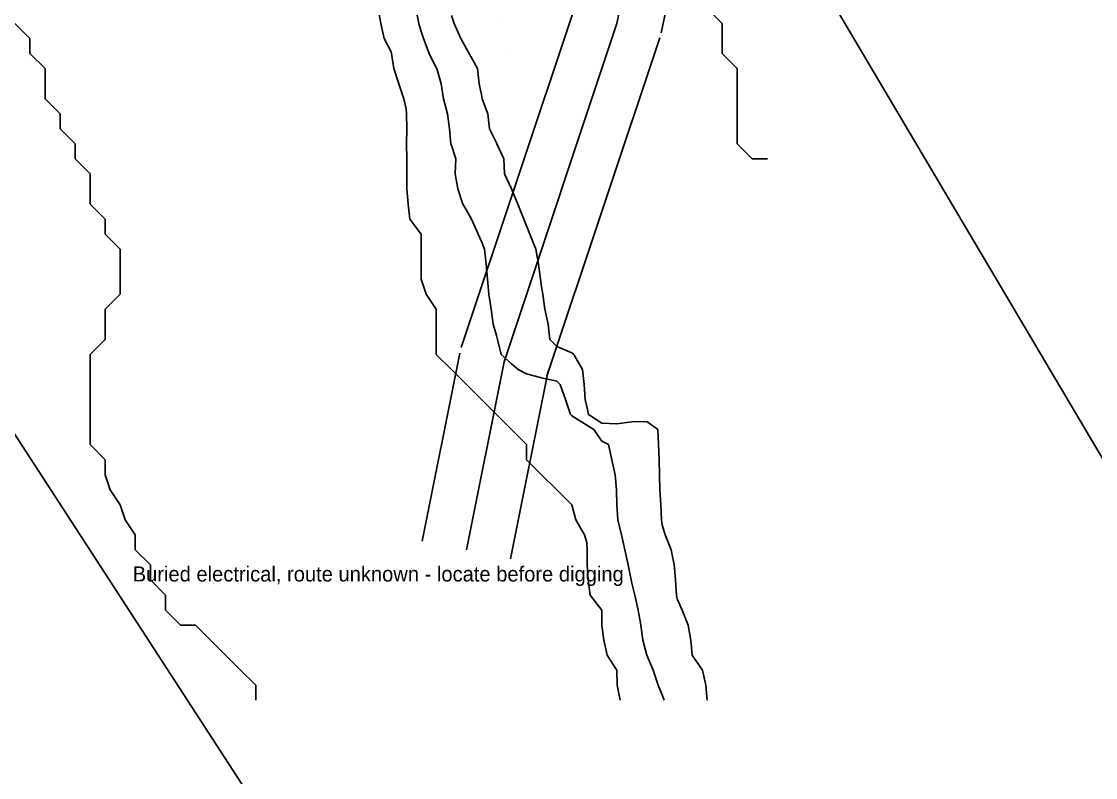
# Model space of a CAD drawing. Header units: feet. Extents: x 70 to 1025, y -1570 to -26.
# Drawn here: x 670.9 to 813.6, y -790.3 to -689.7 of the extents above; entities that cross this region are included whole.
import ezdxf

# ---------------------------------------------------------------- set-up
doc = ezdxf.new("R2010")
doc.units = ezdxf.units.FT
for name, color, linetype in [('ELEC-PULLBOX', 2, 'CONTINUOUS'), ('GRADE-FINISHED', 5, 'CONTINUOUS'), ('PROPERTY', 1, 'CONTINUOUS'), ('ROAD', 252, 'CONTINUOUS'), ('TOPO-EXIST', 8, 'CONTINUOUS')]:
    doc.layers.add(name, color=color, linetype=linetype)

msp = doc.modelspace()

# ---------------------------------------------------------------- linework, layer by layer
at = {"layer": 'ELEC-PULLBOX'}
msp.add_line((876.9, -1062.9), (488.4, -465.5), dxfattribs=at)
at = {"layer": 'GRADE-FINISHED'}
for p, q in [((718.278, -688, 2595), (718.636, -690, 2595)), ((723.302, -688, 2596), (723.696, -690, 2596)), ((764, -690, 2598), (762, -688, 2598)), ((728.359, -690, 2597), (728, -688.923, 2597)), ((672, -692, 2594), (670, -690, 2594)), ((718.636, -690, 2595), (719.059, -692, 2595)), ((723.696, -690, 2596), (724, -691.077, 2596)), ((728.359, -690, 2597), (729.268, -692, 2597)), ((734, -690, 2598), (734, -690, 2598)), ((734, -690, 2598), (734, -690, 2598)), ((734, -690, 2598), (734, -690, 2598)), ((734, -690, 2598), (734, -690, 2598)), ((764, -690, 2598), (764, -692, 2598)), ((672, -692, 2594), (672, -694, 2594)), ((719.059, -692, 2595), (720, -693.778, 2595)), ((724.3, -692, 2596), (724, -691.077, 2596)), ((724.3, -692, 2596), (725.073, -694, 2596)), ((729.268, -692, 2597), (730, -693.364, 2597)), ((764, -692, 2598), (764, -694, 2598)), ((730.378, -694, 2597), (730, -693.364, 2597)), ((672, -694, 2594), (672, -694, 2594)), ((674, -696, 2594), (672, -694, 2594)), ((720.053, -694, 2595), (720, -693.778, 2595)), ((720.053, -694, 2595), (720.37, -696, 2595)), ((725.073, -694, 2596), (726, -695.9, 2596)), ((730.378, -694, 2597), (731.474, -696, 2597)), ((736, -694, 2598), (736, -694, 2598)), ((736, -694, 2598), (736, -694, 2598)), ((736, -694, 2598), (736, -694, 2598)), ((736, -694, 2598), (736, -694, 2598)), ((764, -694, 2598), (764, -694, 2598)), ((766, -696, 2598), (764, -694, 2598)), ((674, -696, 2594), (674, -698, 2594)), ((720.37, -696, 2595), (721, -698, 2595)), ((726.054, -696, 2596), (726, -695.9, 2596)), ((726.054, -696, 2596), (726.65, -698, 2596)), ((731.474, -696, 2597), (731.7, -698, 2597)), ((766, -696, 2598), (766, -698, 2598)), ((674, -698, 2594), (674, -700, 2594)), ((721, -698, 2595), (721.667, -700, 2595)), ((726.65, -698, 2596), (726.95, -700, 2596)), ((731.7, -698, 2597), (732, -699.5, 2597)), ((766, -698, 2598), (766, -700, 2598)), ((674, -700, 2594), (674, -700, 2594)), ((676, -702, 2594), (674, -700, 2594)), ((721.667, -700, 2595), (722, -701.333, 2595)), ((726.95, -700, 2596), (727.486, -702, 2596)), ((732.114, -700, 2597), (732, -699.5, 2597)), ((732.114, -700, 2597), (732.865, -702, 2597)), ((766, -700, 2598), (766, -702, 2598)), ((676, -702, 2594), (676, -704, 2594)), ((722.056, -702, 2595), (722, -701.333, 2595)), ((722.056, -702, 2595), (722.067, -704, 2595)), ((727.486, -702, 2596), (727.737, -704, 2596)), ((732.865, -702, 2597), (733.086, -704, 2597)), ((766, -702, 2598), (766, -704, 2598)), ((676, -704, 2594), (676, -704, 2594)), ((678, -706, 2594), (676, -704, 2594)), ((722.067, -704, 2595), (722.061, -706, 2595)), ((727.737, -704, 2596), (727.937, -706, 2596)), ((733.086, -704, 2597), (734, -705.882, 2597)), ((766, -704, 2598), (766, -706, 2598)), ((678, -706, 2594), (678, -708, 2594)), ((722.061, -706, 2595), (722.069, -708, 2595)), ((727.937, -706, 2596), (728, -706.2, 2596)), ((728.581, -708, 2596), (728, -706.2, 2596)), ((734.063, -706, 2597), (734, -705.882, 2597)), ((734.063, -706, 2597), (734.968, -708, 2597)), ((766, -706, 2598), (766, -706, 2598)), ((768, -708, 2598), (766, -706, 2598)), ((678, -708, 2594), (678, -708, 2594)), ((680, -710, 2594), (678, -708, 2594)), ((722.069, -708, 2595), (722.067, -710, 2595)), ((728.581, -708, 2596), (728.5, -710, 2596)), ((734.968, -708, 2597), (735.067, -710, 2597)), ((768, -708, 2598), (768, -708, 2598)), ((770, -708, 2598), (768, -708, 2598)), ((680, -710, 2594), (680, -712, 2594)), ((722.067, -710, 2595), (722.069, -712, 2595)), ((728.5, -710, 2596), (728.867, -712, 2596)), ((735.067, -710, 2597), (736, -712, 2597)), ((680, -712, 2594), (680, -714, 2594)), ((722.069, -712, 2595), (722.261, -714, 2595)), ((728.867, -712, 2596), (729.538, -714, 2596)), ((736, -712, 2597), (736, -712, 2597)), ((736.828, -714, 2597), (736, -712, 2597)), ((680, -714, 2594), (680, -714, 2594)), ((682, -716, 2594), (680, -714, 2594)), ((722.261, -714, 2595), (722.471, -716, 2595)), ((729.538, -714, 2596), (730, -714.8, 2596)), ((730.667, -716, 2596), (730, -714.8, 2596)), ((736.828, -714, 2597), (737.655, -716, 2597)), ((682, -716, 2594), (682, -718, 2594)), ((722.471, -716, 2595), (724, -718, 2595)), ((730.667, -716, 2596), (731.586, -718, 2596)), ((737.655, -716, 2597), (738, -716.909, 2597)), ((738.414, -718, 2597), (738, -716.909, 2597)), ((682, -718, 2594), (682, -718, 2594)), ((684, -720, 2594), (682, -718, 2594)), ((724, -718, 2595), (724, -720, 2595)), ((731.586, -718, 2596), (732, -719, 2596)), ((732.414, -720, 2596), (732, -719, 2596)), ((738.414, -718, 2597), (739.241, -720, 2597)), ((684, -720, 2594), (684, -722, 2594)), ((724, -720, 2595), (724, -722, 2595)), ((732.414, -720, 2596), (732.621, -722, 2596)), ((739.241, -720, 2597), (739.571, -722, 2597)), ((684, -722, 2594), (684, -724, 2594)), ((724, -722, 2595), (724, -724, 2595)), ((732.621, -722, 2596), (732.786, -724, 2596)), ((739.571, -722, 2597), (739.857, -724, 2597)), ((684, -724, 2594), (684, -726, 2594)), ((724, -724, 2595), (724, -724, 2595)), ((724.667, -726, 2595), (724, -724, 2595)), ((732.786, -724, 2596), (733, -726, 2596)), ((739.857, -724, 2597), (740, -725, 2597)), ((740.143, -726, 2597), (740, -725, 2597)), ((684, -726, 2594), (682, -728, 2594)), ((724.667, -726, 2595), (726, -728, 2595)), ((733, -726, 2596), (733.286, -728, 2596)), ((740.143, -726, 2597), (740.429, -728, 2597)), ((682, -728, 2594), (682, -728, 2594)), ((682, -728, 2594), (682, -730, 2594)), ((726, -728, 2595), (726, -730, 2595)), ((733.286, -728, 2596), (733.571, -730, 2596)), ((740.429, -728, 2597), (740.867, -730, 2597)), ((682, -730, 2594), (682, -732, 2594)), ((726, -730, 2595), (726, -732, 2595)), ((733.571, -730, 2596), (734, -731.5, 2596)), ((740.867, -730, 2597), (741.071, -732, 2597)), ((682, -732, 2594), (680, -734, 2594)), ((726, -732, 2595), (726, -734, 2595)), ((734.143, -732, 2596), (734, -731.5, 2596)), ((734.143, -732, 2596), (734.64, -734, 2596)), ((741.071, -732, 2597), (742, -732.929, 2597)), ((744, -733.805, 2597), (742, -732.929, 2597)), ((680, -734, 2594), (680, -734, 2594)), ((680, -734, 2594), (680, -736, 2594)), ((726, -734, 2595), (726, -734, 2595)), ((728, -736, 2595), (726, -734, 2595)), ((734.64, -734, 2596), (736, -735.259, 2596)), ((744.258, -734, 2597), (744, -733.805, 2597)), ((744.258, -734, 2597), (745.425, -736, 2597)), ((680, -736, 2594), (680, -738, 2594)), ((728, -736, 2595), (728, -736, 2595)), ((730, -738, 2595), (728, -736, 2595)), ((736.87, -736, 2596), (736, -735.259, 2596)), ((736.87, -736, 2596), (738, -736.578, 2596)), ((745.425, -736, 2597), (745.632, -738, 2597)), ((740, -737.125, 2596), (738, -736.578, 2596)), ((742, -737.542, 2596), (740, -737.125, 2596)), ((742.449, -738, 2596), (742, -737.542, 2596)), ((680, -738, 2594), (680, -740, 2594)), ((730, -738, 2595), (730, -738, 2595)), ((732, -740, 2595), (730, -738, 2595)), ((742.449, -738, 2596), (743.158, -740, 2596)), ((745.632, -738, 2597), (745.789, -740, 2597)), ((680, -740, 2594), (680, -742, 2594)), ((732, -740, 2595), (732, -740, 2595)), ((734, -742, 2595), (732, -740, 2595)), ((743.158, -740, 2596), (743.833, -742, 2596)), ((745.789, -740, 2597), (746, -740.941, 2597)), ((680, -742, 2594), (680, -744, 2594)), ((734, -742, 2595), (734, -742, 2595)), ((736, -744, 2595), (734, -742, 2595)), ((743.833, -742, 2596), (744, -742.164, 2596)), ((746, -743.433, 2596), (744, -742.164, 2596)), ((746.214, -742, 2597), (746, -740.941, 2597)), ((746.214, -742, 2597), (748, -743.128, 2597)), ((746.923, -744, 2596), (746, -743.433, 2596)), ((750, -743.219, 2597), (748, -743.128, 2597)), ((752, -742.979, 2597), (750, -743.219, 2597)), ((754, -742.929, 2597), (752, -742.979, 2597)), ((755.429, -744, 2597), (754, -742.929, 2597)), ((680, -744, 2594), (680, -746, 2594)), ((736, -744, 2595), (736, -744, 2595)), ((738, -746, 2595), (736, -744, 2595)), ((746.923, -744, 2596), (748, -745.527, 2596)), ((755.429, -744, 2597), (755.545, -746, 2597)), ((680, -746, 2594), (680, -746, 2594)), ((682, -748, 2594), (680, -746, 2594)), ((738, -746, 2595), (738, -748, 2595)), ((748.867, -746, 2596), (748, -745.527, 2596)), ((748.867, -746, 2596), (749.312, -748, 2596)), ((755.545, -746, 2597), (755.6, -748, 2597)), ((682, -748, 2594), (682, -750, 2594)), ((738, -748, 2595), (738, -748, 2595)), ((740, -750, 2595), (738, -748, 2595)), ((749.312, -748, 2596), (749.771, -750, 2596)), ((755.6, -748, 2597), (755.68, -750, 2597)), ((682, -750, 2594), (682, -750, 2594)), ((682.667, -752, 2594), (682, -750, 2594)), ((740, -750, 2595), (740, -750, 2595)), ((742, -752, 2595), (740, -750, 2595)), ((749.771, -750, 2596), (749.944, -752, 2596)), ((755.68, -750, 2597), (755.727, -752, 2597)), ((682.667, -752, 2594), (684, -754, 2594)), ((742, -752, 2595), (742, -752, 2595)), ((744, -754, 2595), (742, -752, 2595)), ((749.944, -752, 2596), (750, -754, 2596)), ((755.727, -752, 2597), (755.833, -754, 2597)), ((684, -754, 2594), (684, -754, 2594)), ((684.667, -756, 2594), (684, -754, 2594)), ((744, -754, 2595), (744, -754, 2595)), ((744.545, -756, 2595), (744, -754, 2595)), ((750, -754, 2596), (750, -754, 2596)), ((750.111, -756, 2596), (750, -754, 2596)), ((755.833, -754, 2597), (755.935, -756, 2597)), ((684.667, -756, 2594), (686, -758, 2594)), ((744.545, -756, 2595), (745.714, -758, 2595)), ((750.111, -756, 2596), (750.632, -758, 2596)), ((755.935, -756, 2597), (756, -756.667, 2597)), ((756.4, -758, 2597), (756, -756.667, 2597)), ((686, -758, 2594), (686, -760, 2594)), ((745.714, -758, 2595), (746, -759, 2595)), ((746.051, -760, 2595), (746, -759, 2595)), ((750.632, -758, 2596), (751.053, -760, 2596)), ((756.4, -758, 2597), (757.2, -760, 2597)), ((686, -760, 2594), (686, -760, 2594)), ((688, -762, 2594), (686, -760, 2594)), ((746.051, -760, 2595), (746.069, -762, 2595)), ((751.053, -760, 2596), (751.5, -762, 2596)), ((757.2, -760, 2597), (757.619, -762, 2597)), ((688, -762, 2594), (688, -764, 2594)), ((746.069, -762, 2595), (746.2, -764, 2595)), ((751.5, -762, 2596), (751.905, -764, 2596)), ((757.619, -762, 2597), (757.778, -764, 2597)), ((688, -764, 2594), (688, -764, 2594)), ((690, -766, 2594), (688, -764, 2594)), ((746.2, -764, 2595), (746.444, -766, 2595)), ((751.905, -764, 2596), (752, -764.444, 2596)), ((752.368, -766, 2596), (752, -764.444, 2596)), ((757.778, -764, 2597), (757.939, -766, 2597)), ((690, -766, 2594), (690, -768, 2594)), ((746.444, -766, 2595), (748, -768, 2595)), ((752.368, -766, 2596), (752.85, -768, 2596)), ((757.939, -766, 2597), (758, -766.5, 2597)), ((758.667, -768, 2597), (758, -766.5, 2597)), ((690, -768, 2594), (690, -768, 2594)), ((692, -770, 2594), (690, -768, 2594)), ((748, -768, 2595), (748, -770, 2595)), ((752.85, -768, 2596), (753.19, -770, 2596)), ((758.667, -768, 2597), (759.467, -770, 2597)), ((692, -770, 2594), (692, -770, 2594)), ((694, -770, 2594), (692, -770, 2594)), ((696, -772, 2594), (694, -770, 2594)), ((748, -770, 2595), (748, -770, 2595)), ((748.286, -772, 2595), (748, -770, 2595)), ((753.19, -770, 2596), (753.467, -772, 2596)), ((759.467, -770, 2597), (759.81, -772, 2597)), ((696, -772, 2594), (696, -772, 2594)), ((698, -774, 2594), (696, -772, 2594)), ((748.286, -772, 2595), (748.714, -774, 2595)), ((753.467, -772, 2596), (754, -774, 2596)), ((759.81, -772, 2597), (760, -774, 2597)), ((698, -774, 2594), (698, -774, 2594)), ((700, -776, 2594), (698, -774, 2594)), ((748.714, -774, 2595), (750, -776, 2595)), ((754, -774, 2596), (754, -774, 2596)), ((754.842, -776, 2596), (754, -774, 2596)), ((760, -774, 2597), (760, -774, 2597)), ((761.385, -776, 2597), (760, -774, 2597)), ((700, -776, 2594), (700, -776, 2594)), ((702, -778, 2594), (700, -776, 2594)), ((750, -776, 2595), (750, -776, 2595)), ((750.057, -778, 2595), (750, -776, 2595)), ((754.842, -776, 2596), (755.5, -778, 2596)), ((761.385, -776, 2597), (761.826, -778, 2597)), ((702, -778, 2594), (702, -780, 2594)), ((750.057, -778, 2595), (750.429, -780, 2595)), ((755.5, -778, 2596), (756, -779.286, 2596)), ((756.286, -780, 2596), (756, -779.286, 2596)), ((761.826, -778, 2597), (762, -780, 2597))]:
    msp.add_line(p, q, dxfattribs=at)
at = {"layer": 'PROPERTY'}
msp.add_line((609.2, -400.6), (1025.3, -1104.3), dxfattribs=at)
at = {"layer": 'ROAD'}
for p, q in [((758, -652), (750, -690)), ((763.871, -653.236), (755.871, -691.236)), ((744.308, -688.103), (729.308, -733.103)), ((750, -690), (735, -735)), ((755.692, -691.897), (740.692, -736.897)), ((729.117, -733.823), (724.117, -758.823)), ((735, -735), (730, -760)), ((740.883, -736.177), (735.883, -761.177))]:
    msp.add_line(p, q, dxfattribs=at)
at = {"layer": 'TOPO-EXIST'}
for p, q in [((718.278, -688, 2595), (718.636, -690, 2595)), ((723.302, -688, 2596), (723.696, -690, 2596)), ((764, -690, 2598), (762, -688, 2598)), ((728.359, -690, 2597), (728, -688.923, 2597)), ((672, -692, 2594), (670, -690, 2594)), ((718.636, -690, 2595), (719.059, -692, 2595)), ((723.696, -690, 2596), (724, -691.077, 2596)), ((728.359, -690, 2597), (729.268, -692, 2597)), ((734, -690, 2598), (734, -690, 2598)), ((734, -690, 2598), (734, -690, 2598)), ((734, -690, 2598), (734, -690, 2598)), ((734, -690, 2598), (734, -690, 2598)), ((764, -690, 2598), (764, -692, 2598)), ((672, -692, 2594), (672, -694, 2594)), ((719.059, -692, 2595), (720, -693.778, 2595)), ((724.3, -692, 2596), (724, -691.077, 2596)), ((724.3, -692, 2596), (725.073, -694, 2596)), ((729.268, -692, 2597), (730, -693.364, 2597)), ((764, -692, 2598), (764, -694, 2598)), ((730.378, -694, 2597), (730, -693.364, 2597)), ((672, -694, 2594), (672, -694, 2594)), ((674, -696, 2594), (672, -694, 2594)), ((720.053, -694, 2595), (720, -693.778, 2595)), ((720.053, -694, 2595), (720.37, -696, 2595)), ((725.073, -694, 2596), (726, -695.9, 2596)), ((730.378, -694, 2597), (731.474, -696, 2597)), ((736, -694, 2598), (736, -694, 2598)), ((736, -694, 2598), (736, -694, 2598)), ((736, -694, 2598), (736, -694, 2598)), ((736, -694, 2598), (736, -694, 2598)), ((764, -694, 2598), (764, -694, 2598)), ((766, -696, 2598), (764, -694, 2598)), ((674, -696, 2594), (674, -698, 2594)), ((720.37, -696, 2595), (721, -698, 2595)), ((726.054, -696, 2596), (726, -695.9, 2596)), ((726.054, -696, 2596), (726.65, -698, 2596)), ((731.474, -696, 2597), (731.7, -698, 2597)), ((766, -696, 2598), (766, -698, 2598)), ((674, -698, 2594), (674, -700, 2594)), ((721, -698, 2595), (721.667, -700, 2595)), ((726.65, -698, 2596), (726.95, -700, 2596)), ((731.7, -698, 2597), (732, -699.5, 2597)), ((766, -698, 2598), (766, -700, 2598)), ((674, -700, 2594), (674, -700, 2594)), ((676, -702, 2594), (674, -700, 2594)), ((721.667, -700, 2595), (722, -701.333, 2595)), ((726.95, -700, 2596), (727.486, -702, 2596)), ((732.114, -700, 2597), (732, -699.5, 2597)), ((732.114, -700, 2597), (732.865, -702, 2597)), ((766, -700, 2598), (766, -702, 2598)), ((676, -702, 2594), (676, -704, 2594)), ((722.056, -702, 2595), (722, -701.333, 2595)), ((722.056, -702, 2595), (722.067, -704, 2595)), ((727.486, -702, 2596), (727.737, -704, 2596)), ((732.865, -702, 2597), (733.086, -704, 2597)), ((766, -702, 2598), (766, -704, 2598)), ((676, -704, 2594), (676, -704, 2594)), ((678, -706, 2594), (676, -704, 2594)), ((722.067, -704, 2595), (722.061, -706, 2595)), ((727.737, -704, 2596), (727.937, -706, 2596)), ((733.086, -704, 2597), (734, -705.882, 2597)), ((766, -704, 2598), (766, -706, 2598)), ((678, -706, 2594), (678, -708, 2594)), ((722.061, -706, 2595), (722.069, -708, 2595)), ((727.937, -706, 2596), (728, -706.2, 2596)), ((728.581, -708, 2596), (728, -706.2, 2596)), ((734.063, -706, 2597), (734, -705.882, 2597)), ((734.063, -706, 2597), (734.968, -708, 2597)), ((766, -706, 2598), (766, -706, 2598)), ((768, -708, 2598), (766, -706, 2598)), ((678, -708, 2594), (678, -708, 2594)), ((680, -710, 2594), (678, -708, 2594)), ((722.069, -708, 2595), (722.067, -710, 2595)), ((728.581, -708, 2596), (728.5, -710, 2596)), ((734.968, -708, 2597), (735.067, -710, 2597)), ((768, -708, 2598), (768, -708, 2598)), ((770, -708, 2598), (768, -708, 2598)), ((680, -710, 2594), (680, -712, 2594)), ((722.067, -710, 2595), (722.069, -712, 2595)), ((728.5, -710, 2596), (728.867, -712, 2596)), ((735.067, -710, 2597), (736, -712, 2597)), ((680, -712, 2594), (680, -714, 2594)), ((722.069, -712, 2595), (722.261, -714, 2595)), ((728.867, -712, 2596), (729.538, -714, 2596)), ((736, -712, 2597), (736, -712, 2597)), ((736.828, -714, 2597), (736, -712, 2597)), ((680, -714, 2594), (680, -714, 2594)), ((682, -716, 2594), (680, -714, 2594)), ((722.261, -714, 2595), (722.471, -716, 2595)), ((729.538, -714, 2596), (730, -714.8, 2596)), ((730.667, -716, 2596), (730, -714.8, 2596)), ((736.828, -714, 2597), (737.655, -716, 2597)), ((682, -716, 2594), (682, -718, 2594)), ((722.471, -716, 2595), (724, -718, 2595)), ((730.667, -716, 2596), (731.586, -718, 2596)), ((737.655, -716, 2597), (738, -716.909, 2597)), ((738.414, -718, 2597), (738, -716.909, 2597)), ((682, -718, 2594), (682, -718, 2594)), ((684, -720, 2594), (682, -718, 2594)), ((724, -718, 2595), (724, -720, 2595)), ((731.586, -718, 2596), (732, -719, 2596)), ((732.414, -720, 2596), (732, -719, 2596)), ((738.414, -718, 2597), (739.241, -720, 2597)), ((684, -720, 2594), (684, -722, 2594)), ((724, -720, 2595), (724, -722, 2595)), ((732.414, -720, 2596), (732.621, -722, 2596)), ((739.241, -720, 2597), (739.571, -722, 2597)), ((684, -722, 2594), (684, -724, 2594)), ((724, -722, 2595), (724, -724, 2595)), ((732.621, -722, 2596), (732.786, -724, 2596)), ((739.571, -722, 2597), (739.857, -724, 2597)), ((684, -724, 2594), (684, -726, 2594)), ((724, -724, 2595), (724, -724, 2595)), ((724.667, -726, 2595), (724, -724, 2595)), ((732.786, -724, 2596), (733, -726, 2596)), ((739.857, -724, 2597), (740, -725, 2597)), ((740.143, -726, 2597), (740, -725, 2597)), ((684, -726, 2594), (682, -728, 2594)), ((724.667, -726, 2595), (726, -728, 2595)), ((733, -726, 2596), (733.286, -728, 2596)), ((740.143, -726, 2597), (740.429, -728, 2597)), ((682, -728, 2594), (682, -728, 2594)), ((682, -728, 2594), (682, -730, 2594)), ((726, -728, 2595), (726, -730, 2595)), ((733.286, -728, 2596), (733.571, -730, 2596)), ((740.429, -728, 2597), (740.867, -730, 2597)), ((682, -730, 2594), (682, -732, 2594)), ((726, -730, 2595), (726, -732, 2595)), ((733.571, -730, 2596), (734, -731.5, 2596)), ((740.867, -730, 2597), (741.071, -732, 2597)), ((682, -732, 2594), (680, -734, 2594)), ((726, -732, 2595), (726, -734, 2595)), ((734.143, -732, 2596), (734, -731.5, 2596)), ((734.143, -732, 2596), (734.64, -734, 2596)), ((741.071, -732, 2597), (742, -732.929, 2597)), ((744, -733.805, 2597), (742, -732.929, 2597)), ((680, -734, 2594), (680, -734, 2594)), ((680, -734, 2594), (680, -736, 2594)), ((726, -734, 2595), (726, -734, 2595)), ((728, -736, 2595), (726, -734, 2595)), ((734.64, -734, 2596), (736, -735.259, 2596)), ((744.258, -734, 2597), (744, -733.805, 2597)), ((744.258, -734, 2597), (745.425, -736, 2597)), ((680, -736, 2594), (680, -738, 2594)), ((728, -736, 2595), (728, -736, 2595)), ((730, -738, 2595), (728, -736, 2595)), ((736.87, -736, 2596), (736, -735.259, 2596)), ((736.87, -736, 2596), (738, -736.578, 2596)), ((745.425, -736, 2597), (745.632, -738, 2597)), ((740, -737.125, 2596), (738, -736.578, 2596)), ((742, -737.542, 2596), (740, -737.125, 2596)), ((742.449, -738, 2596), (742, -737.542, 2596)), ((680, -738, 2594), (680, -740, 2594)), ((730, -738, 2595), (730, -738, 2595)), ((732, -740, 2595), (730, -738, 2595)), ((742.449, -738, 2596), (743.158, -740, 2596)), ((745.632, -738, 2597), (745.789, -740, 2597)), ((680, -740, 2594), (680, -742, 2594)), ((732, -740, 2595), (732, -740, 2595)), ((734, -742, 2595), (732, -740, 2595)), ((743.158, -740, 2596), (743.833, -742, 2596)), ((745.789, -740, 2597), (746, -740.941, 2597)), ((680, -742, 2594), (680, -744, 2594)), ((734, -742, 2595), (734, -742, 2595)), ((736, -744, 2595), (734, -742, 2595)), ((743.833, -742, 2596), (744, -742.164, 2596)), ((746, -743.433, 2596), (744, -742.164, 2596)), ((746.214, -742, 2597), (746, -740.941, 2597)), ((746.214, -742, 2597), (748, -743.128, 2597)), ((746.923, -744, 2596), (746, -743.433, 2596)), ((750, -743.219, 2597), (748, -743.128, 2597)), ((752, -742.979, 2597), (750, -743.219, 2597)), ((754, -742.929, 2597), (752, -742.979, 2597)), ((755.429, -744, 2597), (754, -742.929, 2597)), ((680, -744, 2594), (680, -746, 2594)), ((736, -744, 2595), (736, -744, 2595)), ((738, -746, 2595), (736, -744, 2595)), ((746.923, -744, 2596), (748, -745.527, 2596)), ((755.429, -744, 2597), (755.545, -746, 2597)), ((680, -746, 2594), (680, -746, 2594)), ((682, -748, 2594), (680, -746, 2594)), ((738, -746, 2595), (738, -748, 2595)), ((748.867, -746, 2596), (748, -745.527, 2596)), ((748.867, -746, 2596), (749.312, -748, 2596)), ((755.545, -746, 2597), (755.6, -748, 2597)), ((682, -748, 2594), (682, -750, 2594)), ((738, -748, 2595), (738, -748, 2595)), ((740, -750, 2595), (738, -748, 2595)), ((749.312, -748, 2596), (749.771, -750, 2596)), ((755.6, -748, 2597), (755.68, -750, 2597)), ((682, -750, 2594), (682, -750, 2594)), ((682.667, -752, 2594), (682, -750, 2594)), ((740, -750, 2595), (740, -750, 2595)), ((742, -752, 2595), (740, -750, 2595)), ((749.771, -750, 2596), (749.944, -752, 2596)), ((755.68, -750, 2597), (755.727, -752, 2597)), ((682.667, -752, 2594), (684, -754, 2594)), ((742, -752, 2595), (742, -752, 2595)), ((744, -754, 2595), (742, -752, 2595)), ((749.944, -752, 2596), (750, -754, 2596)), ((755.727, -752, 2597), (755.833, -754, 2597)), ((684, -754, 2594), (684, -754, 2594)), ((684.667, -756, 2594), (684, -754, 2594)), ((744, -754, 2595), (744, -754, 2595)), ((744.545, -756, 2595), (744, -754, 2595)), ((750, -754, 2596), (750, -754, 2596)), ((750.111, -756, 2596), (750, -754, 2596)), ((755.833, -754, 2597), (755.935, -756, 2597)), ((684.667, -756, 2594), (686, -758, 2594)), ((744.545, -756, 2595), (745.714, -758, 2595)), ((750.111, -756, 2596), (750.632, -758, 2596)), ((755.935, -756, 2597), (756, -756.667, 2597)), ((756.4, -758, 2597), (756, -756.667, 2597)), ((686, -758, 2594), (686, -760, 2594)), ((745.714, -758, 2595), (746, -759, 2595)), ((746.051, -760, 2595), (746, -759, 2595)), ((750.632, -758, 2596), (751.053, -760, 2596)), ((756.4, -758, 2597), (757.2, -760, 2597)), ((686, -760, 2594), (686, -760, 2594)), ((688, -762, 2594), (686, -760, 2594)), ((746.051, -760, 2595), (746.069, -762, 2595)), ((751.053, -760, 2596), (751.5, -762, 2596)), ((757.2, -760, 2597), (757.619, -762, 2597)), ((688, -762, 2594), (688, -764, 2594)), ((746.069, -762, 2595), (746.2, -764, 2595)), ((751.5, -762, 2596), (751.905, -764, 2596)), ((757.619, -762, 2597), (757.778, -764, 2597)), ((688, -764, 2594), (688, -764, 2594)), ((690, -766, 2594), (688, -764, 2594)), ((746.2, -764, 2595), (746.444, -766, 2595)), ((751.905, -764, 2596), (752, -764.444, 2596)), ((752.368, -766, 2596), (752, -764.444, 2596)), ((757.778, -764, 2597), (757.939, -766, 2597)), ((690, -766, 2594), (690, -768, 2594)), ((746.444, -766, 2595), (748, -768, 2595)), ((752.368, -766, 2596), (752.85, -768, 2596)), ((757.939, -766, 2597), (758, -766.5, 2597)), ((758.667, -768, 2597), (758, -766.5, 2597)), ((690, -768, 2594), (690, -768, 2594)), ((692, -770, 2594), (690, -768, 2594)), ((748, -768, 2595), (748, -770, 2595)), ((752.85, -768, 2596), (753.19, -770, 2596)), ((758.667, -768, 2597), (759.467, -770, 2597)), ((692, -770, 2594), (692, -770, 2594)), ((694, -770, 2594), (692, -770, 2594)), ((696, -772, 2594), (694, -770, 2594)), ((748, -770, 2595), (748, -770, 2595)), ((748.286, -772, 2595), (748, -770, 2595)), ((753.19, -770, 2596), (753.467, -772, 2596)), ((759.467, -770, 2597), (759.81, -772, 2597)), ((696, -772, 2594), (696, -772, 2594)), ((698, -774, 2594), (696, -772, 2594)), ((748.286, -772, 2595), (748.714, -774, 2595)), ((753.467, -772, 2596), (754, -774, 2596)), ((759.81, -772, 2597), (760, -774, 2597)), ((698, -774, 2594), (698, -774, 2594)), ((700, -776, 2594), (698, -774, 2594)), ((748.714, -774, 2595), (750, -776, 2595)), ((754, -774, 2596), (754, -774, 2596)), ((754.842, -776, 2596), (754, -774, 2596)), ((760, -774, 2597), (760, -774, 2597)), ((761.385, -776, 2597), (760, -774, 2597)), ((700, -776, 2594), (700, -776, 2594)), ((702, -778, 2594), (700, -776, 2594)), ((750, -776, 2595), (750, -776, 2595)), ((750.057, -778, 2595), (750, -776, 2595)), ((754.842, -776, 2596), (755.5, -778, 2596)), ((761.385, -776, 2597), (761.826, -778, 2597)), ((702, -778, 2594), (702, -780, 2594)), ((750.057, -778, 2595), (750.429, -780, 2595)), ((755.5, -778, 2596), (756, -779.286, 2596)), ((756.286, -780, 2596), (756, -779.286, 2596)), ((761.826, -778, 2597), (762, -780, 2597))]:
    msp.add_line(p, q, dxfattribs=at)

# ---------------------------------------------------------------- texts
at = {"layer": 'ELEC-PULLBOX'}
msp.add_text('Buried electrical, route unknown - locate before digging', height=2, dxfattribs=at).set_placement((685.65, -764.2))

doc.saveas('drawing.dxf')
